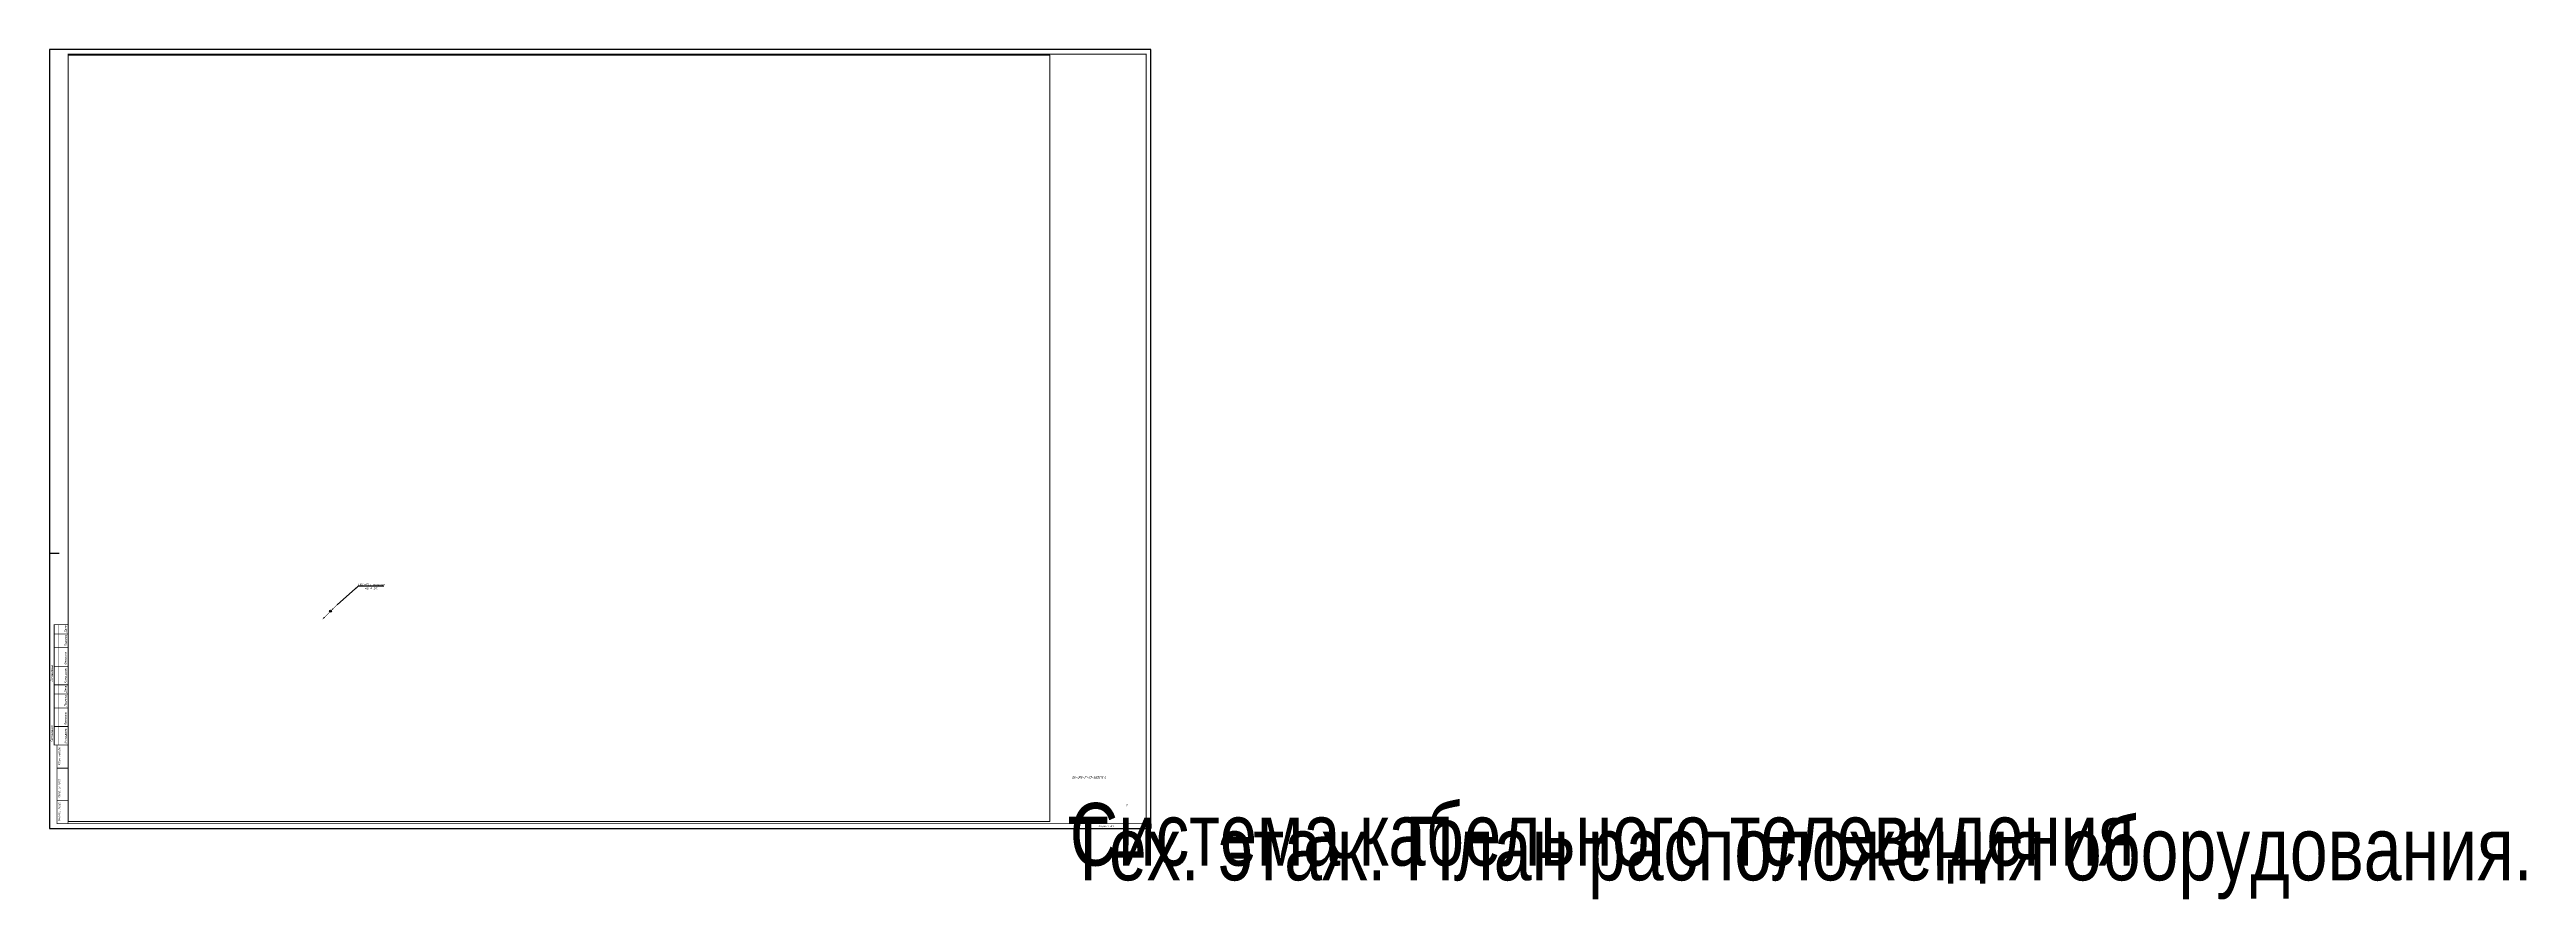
# Paper-space layout '9. тех. этаж' of a CAD drawing. Header units: millimetres. Extents: x 0 to 2674, y -77 to 841.
# The model-space entities are those that its viewports show. They can reach past a viewport. Long polylines and large blocks are cut down to what shows.
import ezdxf
from ezdxf import colors
from ezdxf.entities.mleader import LeaderData, LeaderLine
from ezdxf.enums import TextEntityAlignment as Align
from ezdxf.math import Vec2, Vec3

# ---------------------------------------------------------------- set-up
doc = ezdxf.new("R2018")
doc.units = ezdxf.units.MM
doc.layers.get('Defpoints').update_dxf_attribs({"lineweight": 50, "true_color": 0xbeff1a})
doc.layers.add('102 Рамка', color=252, linetype='Continuous')
doc.layers.add('Text', color=7, linetype='Continuous')
doc.layers.add('СС_СКК_Лоток', color=54, linetype='Continuous', lineweight=30)
doc.layers.add('Текст Радио', color=7, linetype='Continuous', lineweight=20)
doc.styles.add('ISOCPEUR', font='isocpeui.ttf', dxfattribs={"height": 2.5})
doc.styles.get("Standard").update_dxf_attribs({"font": 'arial.ttf'})

# ---------------------------------------------------------------- blocks, each defined once
blk = doc.blocks.new('*U285')
at = {"layer": '102 Рамка', "color": 0}
blk.add_lwpolyline([(1189, 841), (0, 841), (0, 0), (1189, 0)], close=True, dxfattribs=at)
at = {"layer": '102 Рамка', "color": 0, "const_width": 0.8}
for points in [[(1184, 5), (1184, 836), (20, 836), (20, 5)], [(5, 220), (20, 220), (20, 90), (5, 90)], [(8, 5), (20, 5), (20, 90), (8, 90)]]:
    blk.add_lwpolyline(points, close=True, dxfattribs=at)
at = {"layer": '102 Рамка', "color": 0}
for points in [[(0, 297), (10.4, 297)], [(1189, 5), (1189, 0)]]:
    blk.add_lwpolyline(points, dxfattribs=at)
for points, const_width in [([(10, 90), (10, 220)], 0.05), ([(15, 90), (15, 220)], 0.05), ([(5, 210), (20, 210)], 0.8), ([(5, 195), (20, 195)], 0.8), ([(5, 175), (20, 175)], 0.8), ([(5, 155), (20, 155)], 0.8), ([(5, 145), (20, 145)], 0.8), ([(5, 130), (20, 130)], 0.8), ([(5, 110), (20, 110)], 0.8), ([(13, 90), (13, 5)], 0.05), ([(8, 65), (20, 65)], 0.8), ([(8, 30), (20, 30)], 0.8)]:
    blk.add_lwpolyline(points, dxfattribs=dict(at, const_width=const_width))
at = {"color": 7, "style": 'ISOCPEUR', "oblique": 10, "width": 0.8}
for tag, height, p in [('ИМЯ-ПРОЕКТА', 3.5, (1122, 54.9)), ('НОМЕР-ЛИСТА', 2.5, (1162.6, 25))]:
    blk.add_attdef(tag, text='', height=height, dxfattribs=at).set_placement(p, align=Align.MIDDLE_CENTER)
at = {"color": 7, "lineweight": 30, "oblique": 10, "width": 0.8, "flags": 104}
for tag, p in [('РАЗДЕЛ-ПРОЕКТА', (1101.6, 27.4)), ('НАИМЕНОВАНИЕ-ЧЕРТЕЖА', (1099, 12.5))]:
    blk.add_attdef(tag, text='', height=2.5, dxfattribs=at).set_placement(p, align=Align.MIDDLE_CENTER)
at = {"layer": '102 Рамка', "color": 7, "style": 'ISOCPEUR', "width": 0.8}
for s, p in [('Дата', (17.2, 211.5)), ('Подпись', (17.2, 196.5)), ('Фамилия', (17.2, 176.5)), ('Согласовано', (2.5, 158.5)), ('N.отд.долж.', (17.2, 156.5)), ('Дата', (17.2, 146.5)), ('Подпись', (17.2, 131.5)), ('Согласовано', (2.5, 93.5)), ('Фамилия', (17.2, 111.5)), ('Взам. инв.No.', (10.5, 68)), ('N.отд.долж.', (17.2, 91.5)), ('Подп. и дата', (10.5, 33)), ('Инв.No. подп.', (10.5, 8))]:
    blk.add_text(s, height=2.5, rotation=90, dxfattribs=at).set_placement(p, align=Align.MIDDLE_LEFT)
blk.add_attdef('FORMATTEXT', text='', height=2.5, dxfattribs=at).set_placement((1132.5, 3.8), align=Align.TOP_LEFT)
blk = doc.blocks.new('*U274')
at = {"color": 0}
for points in [[(-0.7, -0.7, 0, 1.5, 0), (-2.8, -2.8, 2, 2, 0)], [(8.7, 8.7, 0, 1.5, 0), (6.6, 6.6, 2, 2, 0)]]:
    blk.add_lwpolyline(points, format="xyseb", dxfattribs=at)
at = {"color": 0, "const_width": 0.5}
for points in [[(0.7, 0.7), (6.6, 6.6)], [(-8.5, -8.5), (-2.8, -2.8)]]:
    blk.add_lwpolyline(points, dxfattribs=at)
at = {"color": 0}
for radius in [1, 0.5]:
    blk.add_circle((0, 0), radius, dxfattribs=at)
blk = doc.blocks.new('_None')

msp = doc.modelspace()

# ---------------------------------------------------------------- block references
at = {"layer": 'СС_СКК_Лоток', "xscale": 100, "yscale": 100, "zscale": 100, "rotation": 180}
msp.add_blockref('*U274', (874714.3, -108551), dxfattribs=at)

# ---------------------------------------------------------------- leaders
at = {"layer": 'Text', "lineweight": 0}
ml = msp.add_multileader_mtext('Standard', dxfattribs=at)
ml.set_content('{\\C256;СКТ-P1 на 4 эт.\\PСКТ-P2 на 4 эт.}', color=7, style='ISOCPEUR')
ml.set_leader_properties(color=256)
ml.build(insert=Vec2(0, 0))
ml.multileader.update_dxf_attribs({"has_dogleg": 0, "text_left_attachment_type": 6, "text_right_attachment_type": 6, "dogleg_length": 0.1, "arrow_head_size": 0, "scale": 100})
ctx = ml.context
ctx.base_point, ctx.scale, ctx.char_height, ctx.arrow_head_size, ctx.landing_gap_size, ctx.plane_origin = Vec3(1022994.8, -110094), 100, 250, 0, 50, Vec3(1021207.9, -111497.9)
ctx.left_attachment, ctx.right_attachment, ctx.text_align_type = 6, 6, 2
notes = []
notes.append((ctx, [(1, (1, 1, 0), (1025807.7, -110094), (-1, 0), 10, [(0, [(1026572.7, -109449.4)], 0, [])])]))
ctx.mtext.insert, ctx.mtext.width, ctx.mtext.alignment, ctx.mtext.flow_direction = Vec3(1025747.7, -109794), 2836.987, 3, 5
ml = msp.add_multileader_mtext('Standard', dxfattribs=at)
ml.set_content('{\\C256;Антенна DiSat UE01R  ориентирована на телебашню Останкино}', color=7, style='ISOCPEUR')
ml.set_leader_properties(color=256)
ml.build(insert=Vec2(0, 0))
ml.multileader.update_dxf_attribs({"has_dogleg": 0, "text_left_attachment_type": 6, "text_right_attachment_type": 6, "dogleg_length": 0.1, "arrow_head_size": 0, "scale": 100})
ctx = ml.context
ctx.base_point, ctx.scale, ctx.char_height, ctx.arrow_head_size, ctx.landing_gap_size, ctx.plane_origin = Vec3(1022360.9, -112048.2), 100, 250, 0, 50, Vec3(1023998.6, -112166.2)
ctx.left_attachment, ctx.right_attachment, ctx.text_align_type = 6, 6, 2
notes.append((ctx, [(1, (1, 1, 0), (1025219.4, -112048.2), (-1, 0), 10, [(0, [(1027314.7, -109713.1)], 0, [])])]))
ctx.mtext.insert, ctx.mtext.width, ctx.mtext.alignment, ctx.mtext.flow_direction = Vec3(1024822.4, -111748.2), 2836.987, 3, 5
for ctx, leaders in notes:
    for number, flags, end, landing, length, lines in leaders:
        leader = LeaderData()
        leader.index, (leader.has_last_leader_line, leader.has_dogleg_vector, leader.attachment_direction) = number, flags
        leader.last_leader_point, leader.dogleg_vector, leader.dogleg_length = Vec3(end), Vec3(landing), length
        for number, points, colour, breaks in lines:
            line = LeaderLine()
            line.index, line.vertices, line.color, line.breaks = number, Vec3.list(points), colors.encode_raw_color(colour), breaks
            leader.lines.append(line)
        ctx.leaders.append(leader)

# ---------------------------------------------------------------- next in the draw order: leaders
at = {"layer": 'Текст Радио', "color": 7, "lineweight": 0}
ml = msp.add_multileader_mtext('Standard', dxfattribs=at)
ml.set_content('{\\C256;СКТ-P1} с кровли\\Pна 4 эт.', color=7, style='ISOCPEUR')
ml.set_leader_properties()
ml.set_arrow_properties(name='NONE')
ml.build(insert=Vec2(0, 0))
ml.multileader.update_dxf_attribs({"has_dogleg": 0, "text_left_attachment_type": 6, "text_right_attachment_type": 6, "dogleg_length": 100, "arrow_head_size": 250})
ctx = ml.context
ctx.base_point, ctx.char_height, ctx.arrow_head_size, ctx.landing_gap_size, ctx.plane_origin = Vec3(877748, -105824.8), 250, 250, 0, Vec3(887702.6, -107761.7)
ctx.left_attachment, ctx.right_attachment, ctx.text_align_type = 6, 6, 1
notes = []
notes.append((ctx, [(1, (1, 1, 0), (877648, -105824.8), (1, 0), 100, [(0, [(875421.5, -107843.9)], 0, [])])]))
ctx.mtext.insert, ctx.mtext.width, ctx.mtext.alignment, ctx.mtext.flow_direction = Vec3(879106.3, -105524.8), 3045.234, 2, 5
ctx.mtext.has_bg_fill, ctx.mtext.bg_color, ctx.mtext.bg_scale_factor, ctx.mtext.bg_transparency, ctx.mtext.use_window_bg_color = 1, -1027028792, 1.5, 0, 1
for ctx, leaders in notes:
    for number, flags, end, landing, length, lines in leaders:
        leader = LeaderData()
        leader.index, (leader.has_last_leader_line, leader.has_dogleg_vector, leader.attachment_direction) = number, flags
        leader.last_leader_point, leader.dogleg_vector, leader.dogleg_length = Vec3(end), Vec3(landing), length
        for number, points, colour, breaks in lines:
            line = LeaderLine()
            line.index, line.vertices, line.color, line.breaks = number, Vec3.list(points), colors.encode_raw_color(colour), breaks
            leader.lines.append(line)
        ctx.leaders.append(leader)

psp = doc.layouts.new('9. тех. этаж')

# ---------------------------------------------------------------- block references
at = {"color": 7, "lineweight": 30}
ref = psp.add_blockref('*U285', (0.1, 0), dxfattribs=at)
ref.add_attrib('FORMATTEXT', 'Формат А0', dxfattribs={"layer": '102 Рамка', "color": 7, "height": 2.5, "style": 'ISOCPEUR', "width": 0.8}).set_placement((1132.6, 3.8), align=Align.TOP_LEFT)
ref.add_attrib('НОМЕР-ЛИСТА', '9', dxfattribs={"color": 7, "height": 2.5, "style": 'ISOCPEUR', "oblique": 10, "width": 0.8}).set_placement((1162.6, 25), align=Align.MIDDLE_CENTER)
lines = psp.add_mtext('\\W0.8000;Тех. этаж. План расположения оборудования.', dxfattribs={"color": 7, "insert": (1099.1, 12.5), "char_height": 68.583, "attachment_point": 1})
ref.add_attrib('НАИМЕНОВАНИЕ-ЧЕРТЕЖА', '', (1099.1, 12.5), dxfattribs={"flags": 104}).embed_mtext(lines)
ref.add_attrib('ИМЯ-ПРОЕКТА', '16-25-Г-П-ИОС5.4', dxfattribs={"color": 7, "height": 3.5, "style": 'ISOCPEUR', "oblique": 10, "width": 0.8}).set_placement((1122.1, 54.9), align=Align.MIDDLE_CENTER)
lines = psp.add_mtext('\\W0.8000;Система кабельного телевидения', dxfattribs={"color": 7, "lineweight": 30, "insert": (1101.7, 27.4), "char_height": 67.629, "attachment_point": 1})
ref.add_attrib('РАЗДЕЛ-ПРОЕКТА', '', (1101.7, 27.4), dxfattribs={"flags": 104}).embed_mtext(lines)

# ---------------------------------------------------------------- viewports
at = {"layer": 'Defpoints'}
psp.add_viewport(center=(550.1, 421.2), size=(1060.1, 827.601), view_center_point=(899381.3, -89879.1), view_height=82760.111, dxfattribs=at)

doc.saveas('drawing.dxf')
